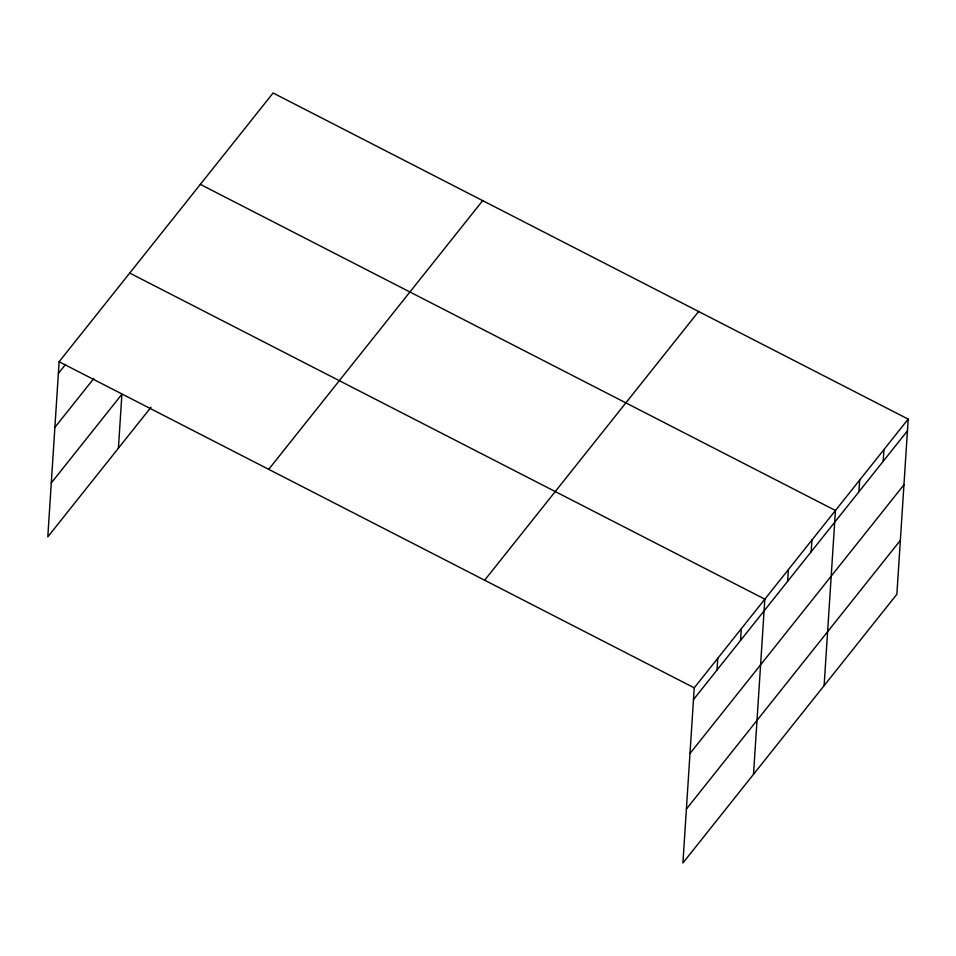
<?xml version="1.0" encoding="UTF-8"?>
<svg xmlns="http://www.w3.org/2000/svg" width="956" height="956" viewBox="0 0 956 956"><rect width="100%" height="100%" fill="white"/><g stroke="black" fill="none" stroke-linecap="round" stroke-linejoin="round"><path stroke-width="1.43" d="M908.2 419.122L694.235 687.842L682.907 862.993L896.871 594.274L908.2 419.122L273.093 93.007L59.129 361.726L47.8 536.878L151 407.268M118.413 448.197L121.902 394.266L51.289 482.947M717.012 670.013L717.765 658.29M740.542 640.46L741.306 628.725M753.519 774.312L764.836 599.173L129.729 273.058M787.625 581.332L788.377 569.609M811.154 551.779L811.919 540.056M824.12 685.631L835.448 510.492L200.342 184.377M858.942 491.766L859.695 480.043M883.189 461.306L883.953 449.583M58.364 373.461L65.606 364.367M54.874 427.38L93.808 378.492M268.708 469.348L482.684 200.629M484.644 580.232L698.609 311.513M693.47 699.577L907.447 430.857M689.981 753.495L903.958 484.776M686.396 809.063L900.361 540.343M59.129 361.726L694.235 687.842"/></g></svg>
